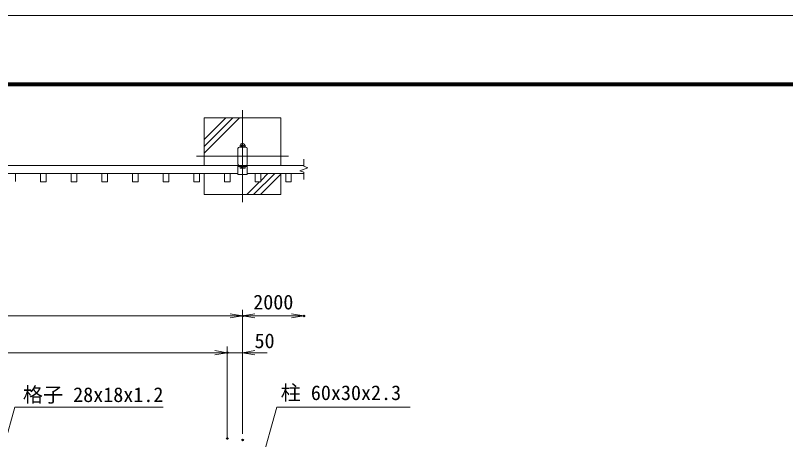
# Model space of a CAD drawing. Units: millimetres, scale not verified. Extents: x -4200 to 4200, y -2970 to 2970.
# Drawn here: x -2024 to 488, y 1585 to 2970 of the extents above; entities that cross this region are included whole.
import ezdxf
from ezdxf.enums import TextEntityAlignment as Align

# ---------------------------------------------------------------- set-up
doc = ezdxf.new("R2010")
doc.units = ezdxf.units.MM
doc.header["$LTSCALE"] = 10
doc.header["$PDMODE"] = 32
doc.header["$PDSIZE"] = 5
doc.linetypes.add('USER1', pattern=[50.8, 31.75, -6.35, 6.35, -6.35])
for name, color, linetype, lineweight in [('0-0_D-STR1', 1, 'Continuous', 18), ('0-1_D-BMK', 2, 'USER1', 13), ('0-3_D-STR4', 7, 'Continuous', 18), ('0-4_D-DCR-HCH', 7, 'Continuous', 13), ('0-5_D-STR3', 3, 'Continuous', 13), ('0-6_D-STR-DIM', 7, 'Continuous', 13), ('0-7_0', 7, 'Continuous', 18), ('0-A_D-STR-TXT', 7, 'Continuous', 13), ('0-B_D-TTL', 7, 'Continuous', 18)]:
    doc.layers.add(name, color=color, linetype=linetype, lineweight=lineweight)
doc.layers.add('0-8_Defpoints', color=253, linetype='Continuous')
doc.styles.add('ＭＳ ゴシック', font='')
doc.styles.get('ＭＳ ゴシック').set_extended_font_data('MS Gothic')

# ---------------------------------------------------------------- blocks, each defined once
blk = doc.blocks.new('_Open')
at = {"layer": '0-7_0'}
blk.add_line((-10, 1.667), (0, 0), dxfattribs=at)
blk.add_lwpolyline([(-10, -1.667), (0, 0), (-10, 0)], dxfattribs=at)

msp = doc.modelspace()

# ---------------------------------------------------------------- linework, layer by layer
at = {"layer": '0-0_D-STR1'}
for p, q in [((-1272.73, 2540.18), (-1293.53, 2540.18)), ((-1298.13, 2535.58), (-1298.13, 2484.78)), ((-1268.13, 2484.78), (-1268.13, 2535.58)), ((-1083.13, 2480.18), (-3483.13, 2480.18)), ((-1268.13, 2476.98), (-1298.13, 2476.98)), ((-1294.33, 2480.18), (-1271.93, 2480.18)), ((-1293.53, 2480.18), (-1272.73, 2480.18)), ((-1268.13, 2450.98), (-1268.13, 2480.18)), ((-1298.13, 2454.18), (-3268.13, 2454.18)), ((-2024.13, 2452.48), (-2024.13, 2427.88)), ((-1942.13, 2452.48), (-1942.13, 2427.88)), ((-1924.13, 2452.48), (-1924.13, 2427.88)), ((-1842.13, 2452.48), (-1842.13, 2427.88)), ((-1824.13, 2452.48), (-1824.13, 2427.88)), ((-1742.13, 2452.48), (-1742.13, 2427.88)), ((-1724.13, 2452.48), (-1724.13, 2427.88)), ((-1642.13, 2452.48), (-1642.13, 2427.88)), ((-1624.13, 2452.48), (-1624.13, 2427.88)), ((-1542.13, 2452.48), (-1542.13, 2427.88)), ((-1524.13, 2452.48), (-1524.13, 2427.88)), ((-1442.13, 2452.48), (-1442.13, 2427.88)), ((-1424.13, 2452.48), (-1424.13, 2427.88)), ((-1342.13, 2452.48), (-1342.13, 2427.88)), ((-1324.13, 2452.48), (-1324.13, 2427.88)), ((-1083.13, 2454.18), (-1268.13, 2454.18)), ((-1242.13, 2452.48), (-1242.13, 2427.88)), ((-1224.13, 2452.48), (-1224.13, 2427.88)), ((-1142.13, 2452.48), (-1142.13, 2427.88)), ((-1124.13, 2452.48), (-1124.13, 2427.88)), ((-1940.43, 2426.18), (-1925.83, 2426.18)), ((-1840.43, 2426.18), (-1825.83, 2426.18)), ((-1740.43, 2426.18), (-1725.83, 2426.18)), ((-1640.43, 2426.18), (-1625.83, 2426.18)), ((-1540.43, 2426.18), (-1525.83, 2426.18)), ((-1440.43, 2426.18), (-1425.83, 2426.18)), ((-1340.43, 2426.18), (-1325.83, 2426.18)), ((-1240.43, 2426.18), (-1225.83, 2426.18)), ((-1140.43, 2426.18), (-1125.83, 2426.18))]:
    msp.add_line(p, q, dxfattribs=at)
msp.add_lwpolyline([(-1268.13, 2450.98), (-1298.13, 2450.98), (-1298.13, 2480.18)], dxfattribs=at)
for centre, radius, start, end in [((-1293.53, 2535.58), 4.6, 90, 180), ((-1272.73, 2535.58), 4.6, 0, 90), ((-1293.53, 2484.78), 4.6, 180, 270), ((-1272.73, 2484.78), 4.6, 270, 0), ((-2025.83, 2452.48), 1.7, 359.99941, 90), ((-1940.43, 2452.48), 1.7, 90, 180), ((-1925.83, 2452.48), 1.7, 359.99941, 90), ((-1840.43, 2452.48), 1.7, 90, 180), ((-1825.83, 2452.48), 1.7, 359.99941, 90), ((-1740.43, 2452.48), 1.7, 90, 180), ((-1725.83, 2452.48), 1.7, 359.99941, 90), ((-1640.43, 2452.48), 1.7, 90, 180), ((-1625.83, 2452.48), 1.7, 359.99941, 90), ((-1540.43, 2452.48), 1.7, 90, 180), ((-1525.83, 2452.48), 1.7, 359.99941, 90), ((-1440.43, 2452.48), 1.7, 90, 180), ((-1425.83, 2452.48), 1.7, 359.99941, 90), ((-1340.43, 2452.48), 1.7, 90, 180), ((-1325.83, 2452.48), 1.7, 359.99941, 90), ((-1240.43, 2452.48), 1.7, 90, 180), ((-1225.83, 2452.48), 1.7, 359.99941, 90), ((-1140.43, 2452.48), 1.7, 90, 180), ((-1125.83, 2452.48), 1.7, 359.99941, 90), ((-1940.43, 2427.88), 1.7, 179.99942, 270), ((-1925.83, 2427.88), 1.7, 270, 359.99941), ((-1840.43, 2427.88), 1.7, 179.99942, 270), ((-1825.83, 2427.88), 1.7, 270, 359.99941), ((-1740.43, 2427.88), 1.7, 179.99942, 270), ((-1725.83, 2427.88), 1.7, 270, 359.99941), ((-1640.43, 2427.88), 1.7, 179.99942, 270), ((-1625.83, 2427.88), 1.7, 270, 359.99941), ((-1540.43, 2427.88), 1.7, 179.99942, 270), ((-1525.83, 2427.88), 1.7, 270, 359.99941), ((-1440.43, 2427.88), 1.7, 179.99942, 270), ((-1425.83, 2427.88), 1.7, 270, 359.99941), ((-1340.43, 2427.88), 1.7, 179.99942, 270), ((-1325.83, 2427.88), 1.7, 270, 359.99941), ((-1240.43, 2427.88), 1.7, 179.99942, 270), ((-1225.83, 2427.88), 1.7, 270, 359.99941), ((-1140.43, 2427.88), 1.7, 179.99942, 270), ((-1125.83, 2427.88), 1.7, 270, 359.99941)]:
    msp.add_arc(centre, radius, start, end, dxfattribs=at)
at = {"layer": '0-1_D-BMK'}
for p, q in [((-1283.13, 2660.18), (-1283.13, 2360.18)), ((-1433.13, 2510.18), (-1133.13, 2510.18))]:
    msp.add_line(p, q, dxfattribs=at)
at = {"layer": '0-3_D-STR4'}
msp.add_line((-1408.13, 2454.18), (-1408.13, 2385.18), dxfattribs=at)
for points in [[(-1158.13, 2480.18), (-1158.13, 2635.18), (-1408.13, 2635.18), (-1408.13, 2480.18)], [(-1408.13, 2385.18), (-1158.13, 2385.18), (-1158.13, 2454.18)]]:
    msp.add_lwpolyline(points, dxfattribs=at)
at = {"layer": '0-4_D-DCR-HCH'}
for p, q in [((-1408.13, 2520.18), (-1293.13, 2635.18)), ((-1408.13, 2542.28), (-1315.22, 2635.18)), ((-1408.13, 2564.38), (-1337.32, 2635.18)), ((-1178.15, 2454.18), (-1247.15, 2385.18)), ((-1158.13, 2452.11), (-1225.06, 2385.18)), ((-1200.25, 2454.18), (-1224.13, 2430.31)), ((-1228.25, 2426.18), (-1269.25, 2385.18))]:
    msp.add_line(p, q, dxfattribs=at)
at = {"layer": '0-5_D-STR3'}
for p, q in [((-1291.17, 2541.18), (-1291.17, 2545.68)), ((-1289.3, 2546.68), (-1276.95, 2546.68)), ((-1289.3, 2546.68), (-1276.95, 2546.68)), ((-1289.3, 2540.18), (-1276.95, 2540.18)), ((-1289.3, 2540.18), (-1276.95, 2540.18)), ((-1287.12, 2545.68), (-1287.12, 2541.18)), ((-1279.02, 2545.68), (-1279.02, 2541.18)), ((-1274.97, 2541.18), (-1274.97, 2545.68)), ((-1291.23, 2476.98), (-1275.03, 2476.98)), ((-1291.23, 2472.48), (-1291.23, 2476.98)), ((-1289.36, 2471.48), (-1277.01, 2471.48)), ((-1287.18, 2472.48), (-1287.18, 2476.98)), ((-1279.08, 2472.48), (-1279.08, 2476.98)), ((-1275.03, 2472.48), (-1275.03, 2476.98))]:
    msp.add_line(p, q, dxfattribs=at)
for centre, radius, start, end in [((-1289.14, 2544.15), 2.54, 37.21089, 142.78911), ((-1289.14, 2542.72), 2.54, 217.21089, 322.78911), ((-1290.01, 2547.06), 0.5, 279.83916, 352.83194), ((-1283.07, 2546.18), 6.5, 7.16806, 172.83194), ((-1283.07, 2537.98), 8.7, 62.26063, 117.73937), ((-1283.07, 2548.89), 8.7, 242.26063, 297.73937), ((-1276.99, 2544.13), 2.55, 37.42505, 142.57495), ((-1276.99, 2542.73), 2.55, 217.42505, 322.57495), ((-1276.12, 2547.06), 0.5, 187.16806, 253.42019), ((-1289.2, 2474.02), 2.54, 217.21089, 322.78911), ((-1283.13, 2480.19), 8.7, 242.26063, 297.73937), ((-1277.05, 2474.03), 2.55, 217.42505, 322.57495)]:
    msp.add_arc(centre, radius, start, end, dxfattribs=at)
at = {"layer": '0-6_D-STR-DIM'}
for p, q in [((-1083.13, 2501.11), (-1083.13, 2477.3)), ((-1096.34, 2462.87), (-1069.91, 2472.49)), ((-1083.13, 2458.06), (-1096.34, 2462.87)), ((-1069.91, 2472.49), (-1083.13, 2477.3)), ((-1083.13, 2458.06), (-1083.13, 2434.26)), ((-3283.13, 1988.92), (-1283.13, 1988.92)), ((-1283.13, 1603.92), (-1283.13, 2008.92)), ((-1283.13, 1603.92), (-1283.13, 2008.92)), ((-1283.13, 1988.92), (-1083.13, 1988.92)), ((-1333.13, 1588.92), (-1333.13, 1888.92)), ((-1333.13, 1608.92), (-1333.13, 1888.92)), ((-1283.13, 1603.92), (-1283.13, 1888.92)), ((-3233.13, 1868.92), (-1333.13, 1868.92)), ((-1373.13, 1868.92), (-1413.13, 1868.92)), ((-1283.13, 1868.92), (-1333.13, 1868.92)), ((-1243.13, 1868.92), (-1203.13, 1868.92))]:
    msp.add_line(p, q, dxfattribs=at)
at = {"layer": '0-8_Defpoints'}
for p in [(-1283.13, 1988.92), (-1083.13, 1988.92), (-1333.13, 1868.92), (-1333.13, 1588.92), (-1283.13, 1583.92)]:
    msp.add_point(p, dxfattribs=at)
at = {"layer": '0-A_D-STR-TXT'}
for points in [[(-1541.71, 1691.04), (-2026.39, 1691.04), (-2128.6, 1325.03)], [(-736.81, 1691.04), (-1171.49, 1691.04), (-1273.7, 1325.03)]]:
    msp.add_lwpolyline(points, dxfattribs=at)
at = {"layer": '0-B_D-TTL'}
for points in [[(-4200, -2970), (4200, -2970), (4200, 2970), (-4200, 2970)], [(-3930, 2750), (3930, 2750), (3930, -2750), (-3930, -2750)], [(-3927.5, 2747.5), (3927.5, 2747.5), (3927.5, -2747.5), (-3927.5, -2747.5)], [(-3925, 2745), (3925, 2745), (3925, -2745), (-3925, -2745)], [(-3922.5, 2742.5), (3922.5, 2742.5), (3922.5, -2742.5), (-3922.5, -2742.5)], [(-3920, 2740), (3920, 2740), (3920, -2740), (-3920, -2740)]]:
    msp.add_lwpolyline(points, close=True, dxfattribs=at)

# ---------------------------------------------------------------- block references
at = {"layer": '0-6_D-STR-DIM', "xscale": 4, "yscale": 4}
for p in [(-1283.13, 1988.92), (-1083.13, 1988.92), (-1333.13, 1868.92), (-1333.13, 1868.92)]:
    msp.add_blockref('_Open', p, dxfattribs=at)
at = {"layer": '0-6_D-STR-DIM', "xscale": 4, "yscale": 4, "rotation": 180}
for p in [(-1283.13, 1988.92), (-1283.13, 1868.92)]:
    msp.add_blockref('_Open', p, dxfattribs=at)

# ---------------------------------------------------------------- texts
at = {"layer": '0-6_D-STR-DIM', "style": 'ＭＳ ゴシック'}
for s, p in [('2000', (-1248.4, 1995.66)), ('50', (-1244.15, 1869.24))]:
    msp.add_text(s, height=48.09, dxfattribs=at).set_placement(p, align=Align.BOTTOM_LEFT)
at = {"layer": '0-A_D-STR-TXT', "style": 'ＭＳ ゴシック'}
for s, p in [('格子 28x18x1.2', (-1999.67, 1693.42)), ('柱 60x30x2.3', (-1158.78, 1699.75))]:
    msp.add_text(s, height=48.09, dxfattribs=at).set_placement(p, align=Align.BOTTOM_LEFT)

doc.saveas('drawing.dxf')
